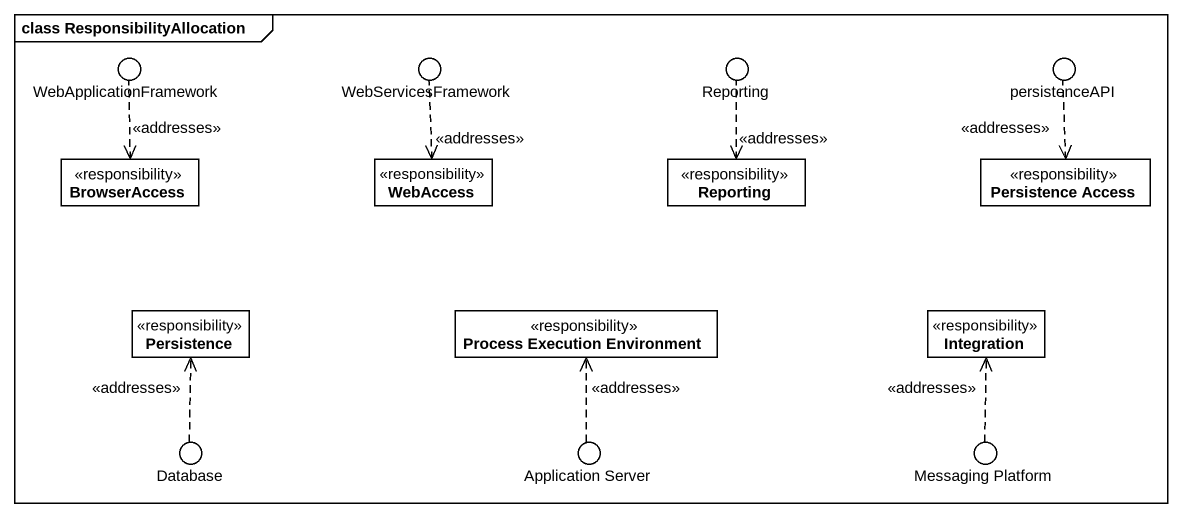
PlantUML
@startuml
mainframe class ResponsibilityAllocation
allowmixing
hide circle
hide empty members
() WebApplicationFramework
() WebServicesFramework
() Reporting
() persistenceAPI
class BrowserAccess <<responsibility>>
class WebAccess <<responsibility>>
class "Reporting" as Reporting_2 <<responsibility>>
class "Persistence Access" as Persistence_Access <<responsibility>>
class Persistence <<responsibility>>
class "Process Execution Environment" as Process_Execution <<responsibility>>
class Integration <<responsibility>>
() "Database" as Database_
() "Application Server" as Application_Server
() "Messaging Platform" as Messaging_Platform
WebApplicationFramework ..> BrowserAccess : <<addresses>>
WebServicesFramework ..> WebAccess : <<addresses>>
Reporting ..> Reporting_2 : <<addresses>>
persistenceAPI ..> Persistence_Access : <<addresses>>
Database_ .up.> Persistence : <<addresses>>
Application_Server .up.> Process_Execution : <<addresses>>
Messaging_Platform .up.> Integration : <<addresses>>
@enduml
